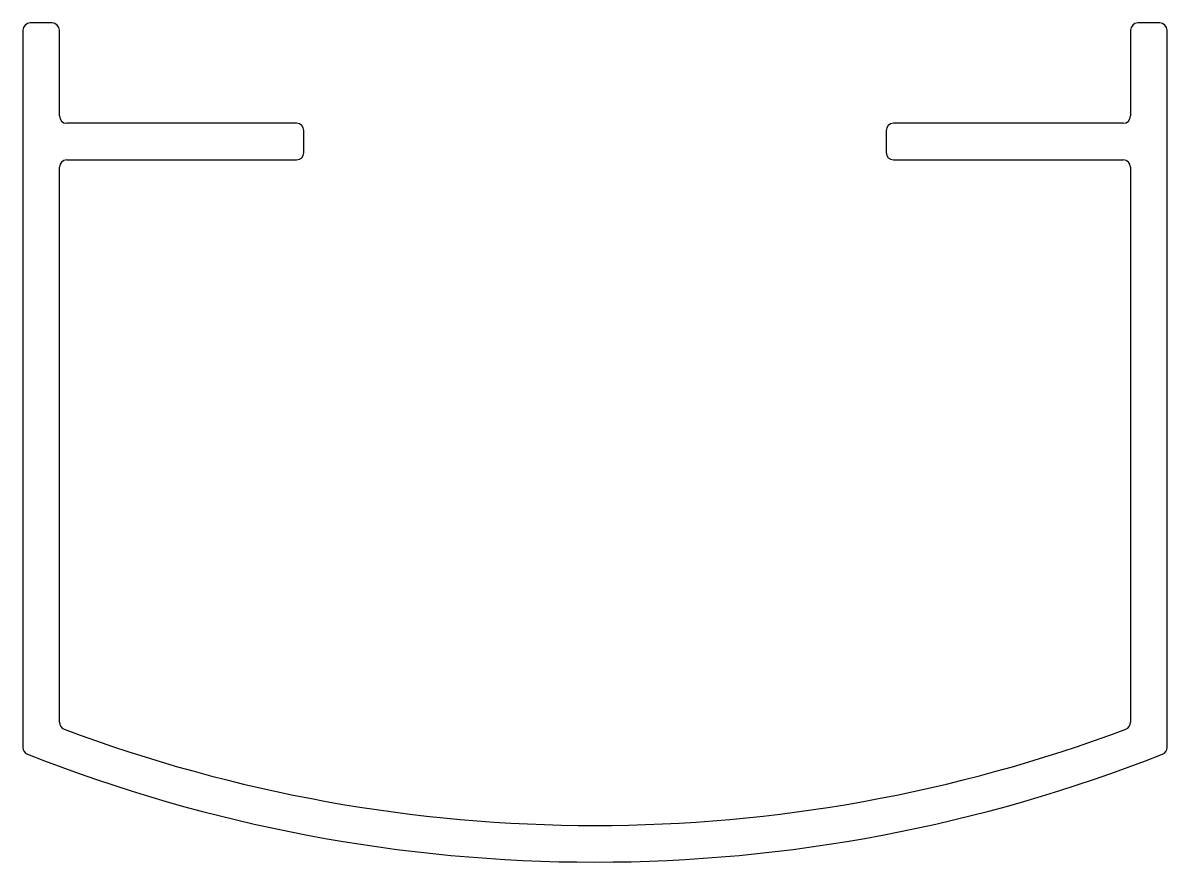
# Model space of a CAD drawing. Extents: x -28.9 to 30.7, y 6.2 to 49.8.
import ezdxf

# ---------------------------------------------------------------- set-up
doc = ezdxf.new("R2010")
doc.units = 0
doc.layers.get('0').update_dxf_attribs({"linetype": 'CONTINUOUS'})

msp = doc.modelspace()

# ---------------------------------------------------------------- linework, layer by layer
for p, q in [((-28.879, 49.464), (-28.879, 12.126)), ((-27.355, 49.845), (-28.498, 49.845)), ((-26.974, 45.001), (-26.974, 49.464)), ((28.804, 49.464), (28.804, 47.233)), ((30.328, 49.845), (29.185, 49.845)), ((30.709, 12.126), (30.709, 49.464)), ((28.804, 47.233), (28.804, 45.001)), ((-14.629, 44.62), (-26.593, 44.62)), ((-14.248, 43.096), (-14.248, 44.239)), ((16.078, 44.239), (16.078, 43.096)), ((28.423, 44.62), (16.459, 44.62)), ((-26.974, 26.785), (-26.974, 42.334)), ((-26.593, 42.715), (-14.629, 42.715)), ((16.459, 42.715), (28.423, 42.715)), ((28.804, 42.334), (28.804, 13.434)), ((-26.974, 13.434), (-26.974, 26.785))]:
    msp.add_line(p, q)
for centre, radius, start, end in [((-28.498, 49.464), 0.381, 90, 180), ((-27.355, 49.464), 0.381, 360, 90), ((29.185, 49.464), 0.381, 90, 180), ((30.328, 49.464), 0.381, 0, 90), ((-26.593, 45.001), 0.381, 180, 270), ((28.423, 45.001), 0.381, 270, 0), ((-14.629, 44.239), 0.381, 360, 90), ((16.459, 44.239), 0.381, 90, 180), ((-14.629, 43.096), 0.381, 270, 360), ((16.459, 43.096), 0.381, 180, 270), ((-26.593, 42.334), 0.381, 90, 180), ((28.423, 42.334), 0.381, 360, 90), ((-26.593, 13.434), 0.381, 180, 249.4343), ((28.423, 13.434), 0.381, 290.5657, 0), ((0.915, 86.752), 78.689, 249.4343, 290.5657), ((-28.498, 12.126), 0.381, 180, 248.48851), ((30.328, 12.126), 0.381, 291.51149, 360), ((0.915, 86.752), 80.594, 248.48851, 291.51149)]:
    msp.add_arc(centre, radius, start, end)

doc.saveas('drawing.dxf')
